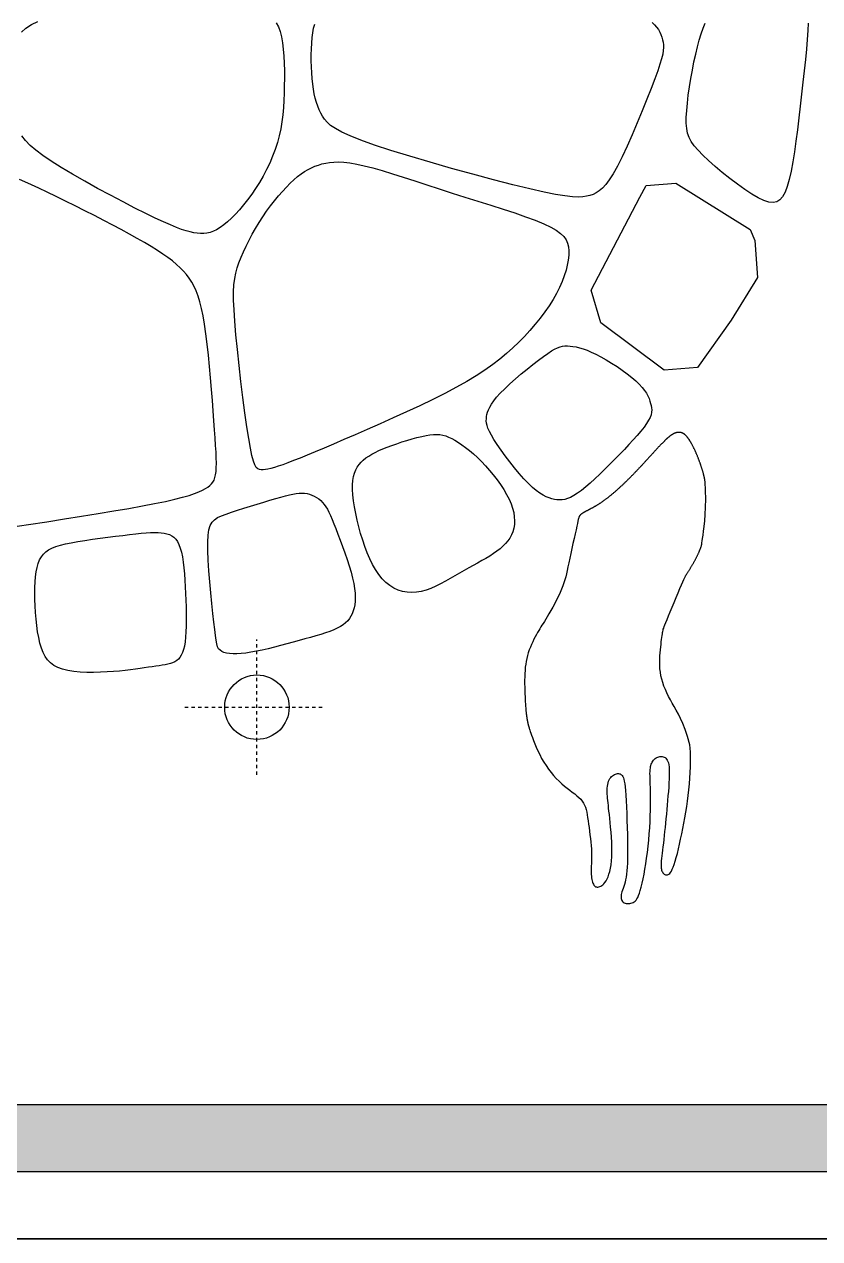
# Model space of a CAD drawing. Header units: millimetres. Extents: x 0 to 420, y 0 to 297.
# Drawn here: x 201.35 to 225.08, y 156.42 to 192.66 of the extents above; entities that cross this region are included whole.
import ezdxf

# ---------------------------------------------------------------- set-up
doc = ezdxf.new("R2010")
doc.units = ezdxf.units.MM
doc.linetypes.add('CENTER', pattern=[50.8, 31.75, -6.35, 6.35, -6.35])
for name, color, linetype in [('GREEN', 96, 'Continuous'), ('L18', 4, 'Continuous'), ('L25', 1, 'Continuous'), ('L35', 3, 'Continuous')]:
    doc.layers.add(name, color=color, linetype=linetype)

msp = doc.modelspace()

# ---------------------------------------------------------------- hatches: boundary and pattern name
at = {"layer": 'GREEN'}
h = msp.add_hatch(color=256, dxfattribs=at)
edge = h.paths.add_edge_path(flags=16)
edge.add_line((152.293402, 166.420303), (152.293402, 266.420303))
edge.add_arc((158.293402, 266.420303), 6, 90, 180, ccw=False)
edge.add_line((158.293402, 272.420303), (258.293402, 272.420303))
edge.add_arc((258.293402, 266.420303), 6, 0, 90, ccw=False)
edge.add_line((264.293402, 266.420303), (264.293402, 166.420303))
edge.add_arc((258.293402, 166.420303), 6, -90, 0, ccw=False)
edge.add_line((258.293402, 160.420303), (158.293402, 160.420303))
edge.add_arc((158.293402, 166.420303), 6, 180, 270, ccw=False)
edge = h.paths.add_edge_path()
edge.add_line((150.293402, 166.420303), (150.293402, 266.420303))
edge.add_arc((158.293402, 266.420303), 8, 90, 180, ccw=False)
edge.add_line((158.293402, 274.420303), (258.293402, 274.420303))
edge.add_arc((258.293402, 266.420303), 8, 0, 90, ccw=False)
edge.add_line((266.293402, 266.420303), (266.293402, 166.420303))
edge.add_arc((258.293402, 166.420303), 8, -90, 0, ccw=False)
edge.add_line((258.293402, 158.420303), (158.293402, 158.420303))
edge.add_arc((158.293402, 166.420303), 8, 180, 270, ccw=False)

# ---------------------------------------------------------------- linework, layer by layer
for points in [[(150.293402, 166.420303), (150.293402, 266.420303, -0.414213562), (158.293402, 274.420303), (258.293402, 274.420303, -0.414213562), (266.293402, 266.420303), (266.293402, 166.420303, -0.414213562), (258.293402, 158.420303), (158.293402, 158.420303, -0.414213562)], [(152.293402, 166.420303), (152.293402, 266.420303, -0.414213562), (158.293402, 272.420303), (258.293402, 272.420303, -0.414213562), (264.293402, 266.420303), (264.293402, 166.420303, -0.414213562), (258.293402, 160.420303), (158.293402, 160.420303, -0.414213562)]]:
    msp.add_lwpolyline(points, format="xyb", close=True, dxfattribs=at)
at = {"layer": 'GREEN', "linetype": 'Continuous'}
for points in [[(201.269957, 192.425174), (201.402237, 192.548041), (201.565533, 192.654003), (201.761531, 192.742289)], [(208.866292, 192.704823), (208.932605, 192.586769), (208.984655, 192.448325), (209.025769, 192.288987), (209.057464, 192.11115), (209.080799, 191.917929), (209.096837, 191.712441), (209.106639, 191.497802), (209.111266, 191.277129), (209.11178, 191.053538), (209.109242, 190.830145), (209.104324, 190.609496), (209.096139, 190.391846), (209.083409, 190.176882), (209.064857, 189.964287), (209.039207, 189.753747), (209.00518, 189.544946), (208.961501, 189.33757), (208.906891, 189.131303), (208.840492, 188.926043), (208.763113, 188.722539), (208.675982, 188.521752), (208.580325, 188.324644), (208.47737, 188.132177), (208.368345, 187.945312), (208.254477, 187.76501), (208.136992, 187.592234), (208.017084, 187.427942), (207.895798, 187.273081), (207.774147, 187.128597), (207.653143, 186.995435), (207.533797, 186.874539), (207.417122, 186.766855), (207.304127, 186.673328), (207.195827, 186.594902), (207.092825, 186.532166), (206.994102, 186.484282), (206.898231, 186.450058), (206.803787, 186.4283), (206.709342, 186.417813), (206.61347, 186.417404), (206.514746, 186.42588), (206.411742, 186.442047), (206.30248, 186.465318), (206.182768, 186.49754), (206.047864, 186.541164), (205.893023, 186.598644), (205.713502, 186.672432), (205.504557, 186.764982), (205.261445, 186.878744), (204.979422, 187.016174), (204.656487, 187.17838), (204.301607, 187.361103), (203.926492, 187.558744), (203.542852, 187.765699), (203.162397, 187.976367), (202.796835, 188.185147), (202.457877, 188.386438), (202.157233, 188.574639), (201.903773, 188.745806), (201.695012, 188.902641), (201.525626, 189.049501), (201.390291, 189.190746), (201.283683, 189.330734)], [(220.087851, 192.711264), (220.157214, 192.645614), (220.217091, 192.576415), (220.268077, 192.504363), (220.310771, 192.430156), (220.345769, 192.35449), (220.373668, 192.27806), (220.395065, 192.201563), (220.410558, 192.125695), (220.420291, 192.049998), (220.422593, 191.969394), (220.415341, 191.877649), (220.396414, 191.768531), (220.363688, 191.635807), (220.31504, 191.473244), (220.248348, 191.274609), (220.161488, 191.03367), (220.053436, 190.747311), (219.927554, 190.424898), (219.788305, 190.078911), (219.64015, 189.721834), (219.487549, 189.366149), (219.334965, 189.024338), (219.186858, 188.708884), (219.04769, 188.432269), (218.92082, 188.203928), (218.805193, 188.021107), (218.698655, 187.878003), (218.599049, 187.768816), (218.504219, 187.687741), (218.412009, 187.628979), (218.320262, 187.586727), (218.226824, 187.555183), (218.128123, 187.530026), (218.014925, 187.512857), (217.876583, 187.506757), (217.702449, 187.51481), (217.481873, 187.540097), (217.204209, 187.5857), (216.858808, 187.654701), (216.435022, 187.750182), (215.927778, 187.873703), (215.354307, 188.020739), (214.737413, 188.185241), (214.099903, 188.361161), (213.464582, 188.542453), (212.854256, 188.723068), (212.291731, 188.896958), (211.799811, 189.058076), (211.395659, 189.201853), (211.073855, 189.329645), (210.823338, 189.444282), (210.633044, 189.5486), (210.49191, 189.645431), (210.388875, 189.737608), (210.312874, 189.827964), (210.252845, 189.919334), (210.199555, 190.014257), (210.151092, 190.114104), (210.107372, 190.219952), (210.068313, 190.332879), (210.033831, 190.453962), (210.003843, 190.584278), (209.978267, 190.724905), (209.95702, 190.87692), (209.940038, 191.04068), (209.927334, 191.213657), (209.918943, 191.392602), (209.914897, 191.574266), (209.91523, 191.7554), (209.919975, 191.932756), (209.929165, 192.103083), (209.942833, 192.263133), (209.961223, 192.410216), (209.985419, 192.543873), (210.016713, 192.664203)], [(224.734354, 192.699059), (224.725193, 192.472014), (224.708005, 192.211185), (224.683919, 191.921645), (224.65406, 191.608467), (224.619559, 191.276723), (224.581541, 190.931485), (224.541135, 190.577827), (224.499469, 190.22082), (224.457386, 189.865479), (224.414589, 189.516586), (224.370498, 189.178865), (224.324533, 188.857041), (224.276112, 188.555837), (224.224656, 188.279978), (224.169583, 188.034187), (224.110313, 187.82319), (224.045939, 187.650782), (223.97425, 187.517045), (223.892708, 187.421134), (223.798775, 187.362203), (223.689915, 187.339407), (223.563589, 187.3519), (223.417259, 187.398835), (223.248389, 187.479368), (223.05603, 187.591728), (222.845591, 187.730442), (222.624073, 187.889112), (222.398475, 188.061341), (222.175795, 188.240731), (221.963034, 188.420885), (221.76719, 188.595405), (221.595263, 188.757894), (221.452652, 188.903961), (221.338354, 189.037251), (221.249763, 189.163417), (221.184277, 189.28811), (221.13929, 189.416982), (221.1122, 189.555686), (221.100401, 189.709874), (221.101289, 189.885198), (221.112513, 190.085452), (221.132726, 190.30699), (221.160833, 190.544309), (221.19574, 190.791907), (221.236353, 191.044279), (221.281576, 191.295922), (221.330316, 191.541333), (221.381478, 191.775008), (221.434215, 191.992439), (221.488678, 192.193095), (221.545265, 192.37744), (221.604373, 192.545938), (221.6664, 192.699054)], [(200.944915, 177.652226), (201.484439, 177.734373), (202.023033, 177.817315), (202.552057, 177.899664), (203.065989, 177.980852), (203.560083, 178.060513), (204.029598, 178.138281), (204.469789, 178.213791), (204.875913, 178.286678), (205.243226, 178.356578), (205.566984, 178.423124), (205.844027, 178.486073), (206.077514, 178.545669), (206.272192, 178.602276), (206.432802, 178.656261), (206.564088, 178.707988), (206.670795, 178.757823), (206.757664, 178.80613), (206.829441, 178.853275), (206.890188, 178.900005), (206.941249, 178.94859), (206.983287, 179.001683), (207.016966, 179.061936), (207.042949, 179.132001), (207.061899, 179.214531), (207.07448, 179.312177), (207.081355, 179.427593), (207.083143, 179.563065), (207.080286, 179.719423), (207.073183, 179.89713), (207.062232, 180.096652), (207.04783, 180.318451), (207.030376, 180.562993), (207.010268, 180.830741), (206.987903, 181.122159), (206.963598, 181.436442), (206.937334, 181.767698), (206.909014, 182.108768), (206.878538, 182.452489), (206.845806, 182.791701), (206.81072, 183.119243), (206.773179, 183.427955), (206.733084, 183.710674), (206.690273, 183.962006), (206.644328, 184.183617), (206.594768, 184.378937), (206.541112, 184.551399), (206.482878, 184.704432), (206.419586, 184.841469), (206.350755, 184.96594), (206.275903, 185.081277), (206.194395, 185.190575), (206.104976, 185.295578), (206.006235, 185.397695), (205.896764, 185.498337), (205.775152, 185.59891), (205.639989, 185.700825), (205.489865, 185.80549), (205.323372, 185.914313), (205.139518, 186.028412), (204.938996, 186.147729), (204.722916, 186.271919), (204.49239, 186.400632), (204.248528, 186.533521), (203.992443, 186.670238), (203.725245, 186.810434), (203.448046, 186.953762), (203.162675, 187.09946), (202.873838, 187.245108), (202.586959, 187.387871), (202.30746, 187.524917), (202.040765, 187.65341), (201.792298, 187.770518), (201.567484, 187.873406), (201.371744, 187.95924), (201.208552, 188.025651)], [(221.660651, 179.008408), (221.659137, 179.020612), (221.657245, 179.034854), (221.655296, 179.04859), (221.653283, 179.061912), (221.651197, 179.074907), (221.649029, 179.087664), (221.646771, 179.100273), (221.644414, 179.112822), (221.641951, 179.125401), (221.639373, 179.138084), (221.63668, 179.150885), (221.633873, 179.163808), (221.63095, 179.176851), (221.627913, 179.190017), (221.624761, 179.203306), (221.621496, 179.21672), (221.618116, 179.230258), (221.614623, 179.243923), (221.611018, 179.257713), (221.607299, 179.271629), (221.60347, 179.28567), (221.599528, 179.299837), (221.595477, 179.314128), (221.591315, 179.328544), (221.587044, 179.343084), (221.582665, 179.357747), (221.578179, 179.372529), (221.573588, 179.387425), (221.568895, 179.402428), (221.564101, 179.417535), (221.559208, 179.432739), (221.554219, 179.448036), (221.549135, 179.463421), (221.543959, 179.478887), (221.538693, 179.494428), (221.533339, 179.510039), (221.527899, 179.525712), (221.522377, 179.541441), (221.516774, 179.55722), (221.511093, 179.573042), (221.505336, 179.588901), (221.499506, 179.604789), (221.493605, 179.620701), (221.487635, 179.636631), (221.4816, 179.652571), (221.4755, 179.668515), (221.469338, 179.684457), (221.463118, 179.70039), (221.456841, 179.716307), (221.45051, 179.732203), (221.444127, 179.748071), (221.437694, 179.763903), (221.431214, 179.779695), (221.42469, 179.795439), (221.418123, 179.811128), (221.411516, 179.826757), (221.404871, 179.842318), (221.398192, 179.857806), (221.391479, 179.873213), (221.384737, 179.888534), (221.377966, 179.903762), (221.371169, 179.91889), (221.36435, 179.933912), (221.357509, 179.948821), (221.35065, 179.963611), (221.343775, 179.978275), (221.336886, 179.992807), (221.329986, 180.007201), (221.323077, 180.021449), (221.316161, 180.035546), (221.309242, 180.049485), (221.30232, 180.063259), (221.295399, 180.076862), (221.288482, 180.090288), (221.281569, 180.103529), (221.274665, 180.11658), (221.26777, 180.129434), (221.260888, 180.142085), (221.254021, 180.154525), (221.247172, 180.166749), (221.240342, 180.17875), (221.233534, 180.190522), (221.226751, 180.202059), (221.219993, 180.213358), (221.213263, 180.224412), (221.206563, 180.235218), (221.199894, 180.24577), (221.193259, 180.256063), (221.186659, 180.266093), (221.180096, 180.275857), (221.17357, 180.285353), (221.167082, 180.294586), (221.16063, 180.303555), (221.154216, 180.312264), (221.147838, 180.320713), (221.141497, 180.328905), (221.135193, 180.336841), (221.128925, 180.344524), (221.122694, 180.351957), (221.116498, 180.359143), (221.110337, 180.366085), (221.10421, 180.372787), (221.098117, 180.379253), (221.092057, 180.385485), (221.08603, 180.391488), (221.080035, 180.397265), (221.074071, 180.402819), (221.068138, 180.408154), (221.062236, 180.413273), (221.056363, 180.418179), (221.050519, 180.422877), (221.044704, 180.427369), (221.038918, 180.431659), (221.033158, 180.43575), (221.027425, 180.439647), (221.021719, 180.443351), (221.016039, 180.446867), (221.010383, 180.450199), (221.004753, 180.453349), (220.999146, 180.456321), (220.993562, 180.459119), (220.988002, 180.461746), (220.982464, 180.464205), (220.976947, 180.4665), (220.971452, 180.468635), (220.965977, 180.470612), (220.960523, 180.472436), (220.955087, 180.474109), (220.949671, 180.475635), (220.944273, 180.477018), (220.938892, 180.478261), (220.933529, 180.479368), (220.928182, 180.480341), (220.922851, 180.481185), (220.917536, 180.481903), (220.912235, 180.482498), (220.906949, 180.482973), (220.901676, 180.483333), (220.896417, 180.483581), (220.89117, 180.483719), (220.885934, 180.483752), (220.880711, 180.483684), (220.875498, 180.483516), (220.870295, 180.483254), (220.865102, 180.482899), (220.859918, 180.482457), (220.854743, 180.481928), (220.849574, 180.481317), (220.844412, 180.480624), (220.839255, 180.479853), (220.834103, 180.479005), (220.828954, 180.478084), (220.823808, 180.477092), (220.818664, 180.47603), (220.813519, 180.474898), (220.808371, 180.473693), (220.803218, 180.472414), (220.798057, 180.47106), (220.792886, 180.469628), (220.787704, 180.468117), (220.782507, 180.466525), (220.777293, 180.46485), (220.772059, 180.463091), (220.766804, 180.461243), (220.761524, 180.459305), (220.756216, 180.457273), (220.750879, 180.455145), (220.745509, 180.452918), (220.740103, 180.450589), (220.73466, 180.448156), (220.729176, 180.445616), (220.723649, 180.442966), (220.718075, 180.440203), (220.712453, 180.437325), (220.70678, 180.434329), (220.701053, 180.431212), (220.695269, 180.427971), (220.689426, 180.424604), (220.683522, 180.421108), (220.677552, 180.41748), (220.671516, 180.413718), (220.665409, 180.409819), (220.65923, 180.405779), (220.652976, 180.401597), (220.646644, 180.397269), (220.640232, 180.392793), (220.633736, 180.388167), (220.627155, 180.383386), (220.620485, 180.378449), (220.613724, 180.373353), (220.60687, 180.368095), (220.599919, 180.362673), (220.592869, 180.357083), (220.585717, 180.351323), (220.578461, 180.34539), (220.571098, 180.339281), (220.563625, 180.332995), (220.556039, 180.326527), (220.548339, 180.319875), (220.540521, 180.313037), (220.532583, 180.30601), (220.524522, 180.298791), (220.516335, 180.291377), (220.50802, 180.283765), (220.499574, 180.275953), (220.490994, 180.267939), (220.482279, 180.259718), (220.473424, 180.25129), (220.464428, 180.24265), (220.455287, 180.233796), (220.446001, 180.224727), (220.436567, 180.215441), (220.426983, 180.205937), (220.417248, 180.196213), (220.40736, 180.186267), (220.397316, 180.176099), (220.387116, 180.165706), (220.376758, 180.155087), (220.366243, 180.144247), (220.355573, 180.133187), (220.344749, 180.121911), (220.333774, 180.110423), (220.322648, 180.098726), (220.311373, 180.086824), (220.299951, 180.074719), (220.288384, 180.062416), (220.276675, 180.049919), (220.264825, 180.037232), (220.252837, 180.024361), (220.240714, 180.011309), (220.228458, 179.998082), (220.216072, 179.984683), (220.203558, 179.971119), (220.190919, 179.957392), (220.178157, 179.943509), (220.165276, 179.929473), (220.152276, 179.91529), (220.139161, 179.900963), (220.125934, 179.886498), (220.112596, 179.871899), (220.099151, 179.857171), (220.085601, 179.842318), (220.071948, 179.827345), (220.058195, 179.812256), (220.044345, 179.797057), (220.0304, 179.781752), (220.016362, 179.766345), (220.002234, 179.750842), (219.988018, 179.735246), (219.973718, 179.719563), (219.959335, 179.703796), (219.944872, 179.687952), (219.930332, 179.672034), (219.915717, 179.656046), (219.901029, 179.639994), (219.886271, 179.623883), (219.871447, 179.607716), (219.856557, 179.591499), (219.841605, 179.575236), (219.826593, 179.558931), (219.811524, 179.54259), (219.7964, 179.526217), (219.781223, 179.509817), (219.765997, 179.493394), (219.750724, 179.476952), (219.735406, 179.460497), (219.720045, 179.444034), (219.704645, 179.427566), (219.689208, 179.411098), (219.673736, 179.394636), (219.658232, 179.378183), (219.642699, 179.361745), (219.627138, 179.345325), (219.611552, 179.328929), (219.595945, 179.312561), (219.580317, 179.296225), (219.564671, 179.279924), (219.549011, 179.263664), (219.533337, 179.247448), (219.517653, 179.23128), (219.501961, 179.215165), (219.486263, 179.199107), (219.47056, 179.183107), (219.454855, 179.167168), (219.439149, 179.151293), (219.423443, 179.135483), (219.40774, 179.119741), (219.39204, 179.104068), (219.376346, 179.088467), (219.36066, 179.072941), (219.344982, 179.05749), (219.329314, 179.042117), (219.313658, 179.026824), (219.298014, 179.011611), (219.282386, 178.996481), (219.266773, 178.981435), (219.251177, 178.966476), (219.235601, 178.951604), (219.220045, 178.936821), (219.204511, 178.92213), (219.189, 178.907532), (219.173513, 178.893028), (219.158053, 178.87862), (219.142621, 178.86431), (219.127218, 178.8501), (219.111845, 178.835991), (219.096504, 178.821985), (219.081197, 178.808084), (219.065925, 178.79429), (219.05069, 178.780603), (219.035492, 178.767026), (219.020334, 178.753561), (219.005216, 178.740209), (218.990141, 178.726972), (218.975109, 178.713851), (218.960123, 178.700849), (218.945183, 178.687967), (218.930292, 178.675206), (218.91545, 178.662569), (218.900659, 178.650056), (218.885921, 178.637671), (218.871237, 178.625414), (218.856608, 178.613287), (218.842036, 178.601292), (218.827522, 178.58943), (218.813068, 178.577704), (218.798676, 178.566115), (218.784346, 178.554664), (218.770081, 178.543354), (218.755881, 178.532186), (218.741749, 178.521161), (218.727685, 178.510282), (218.713691, 178.49955), (218.699768, 178.488966), (218.685919, 178.478534), (218.672144, 178.468253), (218.658445, 178.458126), (218.644824, 178.448155), (218.631281, 178.43834), (218.617818, 178.428683), (218.604437, 178.419184), (218.591139, 178.409844), (218.577926, 178.400664), (218.564798, 178.391645), (218.551758, 178.382788), (218.538806, 178.374094), (218.525945, 178.36556), (218.513174, 178.357184), (218.500496, 178.348964), (218.487912, 178.340897), (218.475422, 178.332982), (218.463029, 178.325216), (218.450732, 178.317597), (218.438535, 178.310122), (218.426437, 178.302788), (218.41444, 178.295593), (218.402545, 178.288532), (218.390753, 178.281604), (218.379066, 178.274805), (218.367484, 178.268132), (218.356009, 178.261582), (218.344643, 178.255152), (218.333385, 178.248838), (218.322238, 178.242638), (218.311202, 178.236548), (218.300279, 178.230566), (218.28947, 178.224688), (218.278776, 178.218912), (218.268198, 178.213233), (218.257738, 178.20765), (218.247397, 178.202158), (218.237175, 178.196756), (218.227074, 178.191439), (218.217096, 178.186205), (218.20724, 178.181051), (218.19751, 178.175973), (218.187905, 178.170969), (218.178427, 178.166035), (218.169077, 178.161168), (218.159856, 178.156366), (218.150766, 178.151624), (218.141808, 178.146941), (218.132982, 178.142313), (218.12429, 178.137736), (218.115734, 178.133209), (218.107314, 178.128727), (218.099031, 178.124287), (218.090887, 178.119887), (218.082883, 178.115524), (218.07502, 178.111194), (218.0673, 178.106894), (218.059723, 178.102621), (218.05229, 178.098372), (218.045004, 178.094145), (218.037864, 178.089935), (218.030873, 178.08574), (218.024031, 178.081557), (218.017339, 178.077382), (218.0108, 178.073213), (218.004413, 178.069046), (217.99818, 178.064879), (217.992103, 178.060708), (217.986182, 178.056532), (217.98042, 178.052347), (217.974817, 178.048152), (217.969375, 178.043944), (217.964096, 178.039721), (217.95898, 178.035482), (217.95403, 178.031223), (217.949247, 178.026943), (217.944633, 178.022643), (217.940191, 178.018324), (217.935923, 178.013987), (217.931831, 178.009634), (217.927918, 178.005265), (217.924187, 178.000883), (217.92064, 177.996488), (217.917279, 177.992081), (217.914108, 177.987664), (217.911128, 177.983241), (217.908342, 177.978812), (217.905754, 177.97438), (217.903366, 177.969947), (217.90118, 177.965515), (217.899199, 177.961086), (217.897317, 177.956189), (217.894985, 177.948452), (217.891549, 177.935033), (217.88635, 177.913088), (217.878733, 177.879772), (217.868039, 177.832241), (217.853614, 177.767652), (217.8348, 177.683161), (217.811231, 177.577178), (217.783707, 177.453129), (217.753317, 177.315693), (217.721153, 177.169551), (217.688303, 177.019383), (217.655859, 176.869868), (217.62491, 176.725688), (217.596546, 176.591521), (217.571447, 176.470807), (217.548641, 176.362023), (217.526747, 176.262403), (217.504383, 176.169185), (217.480167, 176.079602), (217.452717, 175.990892), (217.420651, 175.900289), (217.382587, 175.80503), (217.337646, 175.703208), (217.286962, 175.596354), (217.232173, 175.486856), (217.174914, 175.377104), (217.116823, 175.269487), (217.059538, 175.166392), (217.004695, 175.07021), (216.953931, 174.983329), (216.908445, 174.907367), (216.867684, 174.840857), (216.830656, 174.781562), (216.79637, 174.727244), (216.763834, 174.675667), (216.732057, 174.624593), (216.700048, 174.571783), (216.666815, 174.515002), (216.631661, 174.452511), (216.595067, 174.384579), (216.55781, 174.311973), (216.520666, 174.235462), (216.48441, 174.155812), (216.449819, 174.073793), (216.417669, 173.990172), (216.388735, 173.905718), (216.363626, 173.820994), (216.342278, 173.735747), (216.324462, 173.649522), (216.309946, 173.561862), (216.2985, 173.472311), (216.289893, 173.380412), (216.283895, 173.285709), (216.280273, 173.187746), (216.27878, 173.08648), (216.279088, 172.983521), (216.280853, 172.880892), (216.283729, 172.780618), (216.287371, 172.684722), (216.291433, 172.595228), (216.295571, 172.51416), (216.29944, 172.443541), (216.302765, 172.384799), (216.305558, 172.336976), (216.307904, 172.29852), (216.309884, 172.267876), (216.311584, 172.243491), (216.313086, 172.223811), (216.314474, 172.207282), (216.315831, 172.192352), (216.317226, 172.177726), (216.318673, 172.163149), (216.320172, 172.148623), (216.321722, 172.134153), (216.323322, 172.119743), (216.324971, 172.105396), (216.32667, 172.091116), (216.328416, 172.076907), (216.330211, 172.062773), (216.332053, 172.048717), (216.333942, 172.034744), (216.335876, 172.020856), (216.337856, 172.007058), (216.339881, 171.993354), (216.34195, 171.979747), (216.344063, 171.966241), (216.346219, 171.952839), (216.348417, 171.939547), (216.350657, 171.926366), (216.352938, 171.913302), (216.35526, 171.900357), (216.357622, 171.887536), (216.360024, 171.874843), (216.362464, 171.86228), (216.364942, 171.849853), (216.367459, 171.837564), (216.370012, 171.825418), (216.372602, 171.813418), (216.375227, 171.801567), (216.377888, 171.789871), (216.380584, 171.778332), (216.383314, 171.766954), (216.386077, 171.755742), (216.388873, 171.744698), (216.391701, 171.733826), (216.394561, 171.723131), (216.397453, 171.712616), (216.400374, 171.702285), (216.403326, 171.692142), (216.406307, 171.68219), (216.409426, 171.672123), (216.413236, 171.6604), (216.418397, 171.645166), (216.425571, 171.624571), (216.435418, 171.59676), (216.448599, 171.559882), (216.465777, 171.512084), (216.487613, 171.451514), (216.51465, 171.377021), (216.546966, 171.290265), (216.584522, 171.193606), (216.627279, 171.089408), (216.675196, 170.98003), (216.728236, 170.867834), (216.786358, 170.755182), (216.849523, 170.644435), (216.917569, 170.537597), (216.989837, 170.435248), (217.065547, 170.337607), (217.143919, 170.244897), (217.224171, 170.157339), (217.305523, 170.075153), (217.387193, 169.998562), (217.468401, 169.927786), (217.548349, 169.862818), (217.626166, 169.802743), (217.700967, 169.746413), (217.771865, 169.692683), (217.837973, 169.640409), (217.898404, 169.588444), (217.952271, 169.535643), (217.998688, 169.480861), (218.037112, 169.42307), (218.068378, 169.361711), (218.093665, 169.296345), (218.114152, 169.22653), (218.131019, 169.151827), (218.145443, 169.071794), (218.158606, 168.985991), (218.171685, 168.893977), (218.185576, 168.79564), (218.200038, 168.692176), (218.214549, 168.585108), (218.228584, 168.475962), (218.241619, 168.36626), (218.25313, 168.257527), (218.262593, 168.151287), (218.269485, 168.049064), (218.273468, 167.952087), (218.274953, 167.860407), (218.274538, 167.773782), (218.272819, 167.691968), (218.270395, 167.614721), (218.267863, 167.541798), (218.26582, 167.472956), (218.264864, 167.407952), (218.265488, 167.346601), (218.267772, 167.288953), (218.271689, 167.235114), (218.277214, 167.185194), (218.284322, 167.139299), (218.292988, 167.097539), (218.303185, 167.06002), (218.31489, 167.026851), (218.328089, 166.998107), (218.342822, 166.973735), (218.359139, 166.953646), (218.377093, 166.937755), (218.396736, 166.925975), (218.418119, 166.918218), (218.441294, 166.914399), (218.466312, 166.914431), (218.493164, 166.918342), (218.521584, 166.926627), (218.551247, 166.939895), (218.581826, 166.958755), (218.612994, 166.983817), (218.644425, 167.015691), (218.675793, 167.054986), (218.706771, 167.102312), (218.736987, 167.158232), (218.765894, 167.223132), (218.792898, 167.297349), (218.817405, 167.381223), (218.838821, 167.475092), (218.856555, 167.579294), (218.870012, 167.694169), (218.878598, 167.820055), (218.881951, 167.956706), (218.880628, 168.101532), (218.875416, 168.25136), (218.867102, 168.403017), (218.856472, 168.553329), (218.844315, 168.69912), (218.831418, 168.837219), (218.818567, 168.964451), (218.806426, 169.078454), (218.795164, 169.180116), (218.784827, 169.271136), (218.775461, 169.353214), (218.767112, 169.428051), (218.759824, 169.497344), (218.753645, 169.562796), (218.748618, 169.626104), (218.744843, 169.688602), (218.742626, 169.750159), (218.742324, 169.810278), (218.744297, 169.86846), (218.748903, 169.924208), (218.756501, 169.977024), (218.767449, 170.026411), (218.782105, 170.07187), (218.800667, 170.113003), (218.822685, 170.149804), (218.847551, 170.182366), (218.874653, 170.21078), (218.903381, 170.235141), (218.933126, 170.25554), (218.963277, 170.27207), (218.993224, 170.284824), (219.022435, 170.293849), (219.050688, 170.299014), (219.077837, 170.300142), (219.103738, 170.297054), (219.128246, 170.289575), (219.151217, 170.277527), (219.172506, 170.260733), (219.191968, 170.239017), (219.209521, 170.211785), (219.225328, 170.176791), (219.239613, 170.131369), (219.252602, 170.072858), (219.26452, 169.998593), (219.275592, 169.905911), (219.286042, 169.79215), (219.296097, 169.654644), (219.305903, 169.492121), (219.315303, 169.30886), (219.324061, 169.110532), (219.331941, 168.902804), (219.338708, 168.691347), (219.344126, 168.481829), (219.34796, 168.279921), (219.349974, 168.091291), (219.349967, 167.920416), (219.347877, 167.766995), (219.343676, 167.629537), (219.337336, 167.506548), (219.32883, 167.396536), (219.31813, 167.298009), (219.305208, 167.209472), (219.290035, 167.129434), (219.272733, 167.056542), (219.25401, 166.990004), (219.234724, 166.929168), (219.215732, 166.873382), (219.197891, 166.821993), (219.182059, 166.774349), (219.169092, 166.729799), (219.159847, 166.687691), (219.155027, 166.64754), (219.154716, 166.609535), (219.15884, 166.574034), (219.167329, 166.541393), (219.18011, 166.511969), (219.197112, 166.48612), (219.218263, 166.464201), (219.243491, 166.446571), (219.272595, 166.433493), (219.304858, 166.424861), (219.339434, 166.420478), (219.375476, 166.420143), (219.412139, 166.423658), (219.448575, 166.430825), (219.48394, 166.441445), (219.517386, 166.455319), (219.548293, 166.472552), (219.57694, 166.494459), (219.603832, 166.52266), (219.629473, 166.558775), (219.654368, 166.604423), (219.679021, 166.661223), (219.703938, 166.730795), (219.729623, 166.814758), (219.756419, 166.914246), (219.784029, 167.028451), (219.811992, 167.15608), (219.839851, 167.29584), (219.867146, 167.446436), (219.893418, 167.606577), (219.918208, 167.774967), (219.941056, 167.950315), (219.961579, 168.131169), (219.979687, 168.31545), (219.995369, 168.50092), (220.008609, 168.685343), (220.019396, 168.86648), (220.027716, 169.042096), (220.033554, 169.209953), (220.036898, 169.367813), (220.037825, 169.5139), (220.036772, 169.648276), (220.034265, 169.771462), (220.030833, 169.88398), (220.027003, 169.986353), (220.023303, 170.079103), (220.020259, 170.162751), (220.018398, 170.23782), (220.018174, 170.304876), (220.019737, 170.364667), (220.023161, 170.417985), (220.028521, 170.465624), (220.035892, 170.508376), (220.045351, 170.547033), (220.05697, 170.582388), (220.070826, 170.615234), (220.086961, 170.646193), (220.105287, 170.67521), (220.125684, 170.702058), (220.148032, 170.726513), (220.17221, 170.748347), (220.198098, 170.767336), (220.225576, 170.783254), (220.254524, 170.795874), (220.284755, 170.804983), (220.315828, 170.810407), (220.347234, 170.811987), (220.378465, 170.80956), (220.409012, 170.802966), (220.438367, 170.792043), (220.466023, 170.776631), (220.491471, 170.756567), (220.514279, 170.731564), (220.534318, 170.700815), (220.551536, 170.663389), (220.56588, 170.618354), (220.577298, 170.564776), (220.585737, 170.501722), (220.591144, 170.428261), (220.593467, 170.343459), (220.592724, 170.246808), (220.589221, 170.13949), (220.583333, 170.023114), (220.575438, 169.899286), (220.56591, 169.769614), (220.555126, 169.635705), (220.543463, 169.499165), (220.531296, 169.361603), (220.518941, 169.224461), (220.506462, 169.088523), (220.493864, 168.954409), (220.481152, 168.822738), (220.468329, 168.694131), (220.4554, 168.569208), (220.442368, 168.448588), (220.429239, 168.332891), (220.416073, 168.22268), (220.40316, 168.118296), (220.390847, 168.02002), (220.379481, 167.928137), (220.36941, 167.842928), (220.360981, 167.764678), (220.35454, 167.69367), (220.350434, 167.630186), (220.348925, 167.574347), (220.349923, 167.525623), (220.353253, 167.483323), (220.358741, 167.446753), (220.366211, 167.415221), (220.375488, 167.388035), (220.386397, 167.364503), (220.398762, 167.343933), (220.412428, 167.325783), (220.427314, 167.310125), (220.443357, 167.297179), (220.460497, 167.287168), (220.478671, 167.280313), (220.497818, 167.276836), (220.517876, 167.27696), (220.538782, 167.280905), (220.560497, 167.289115), (220.583066, 167.302913), (220.606556, 167.323845), (220.631032, 167.353454), (220.656561, 167.393286), (220.68321, 167.444886), (220.711046, 167.509798), (220.740134, 167.589567), (220.770486, 167.685175), (220.801885, 167.795352), (220.83406, 167.918268), (220.866739, 168.052091), (220.899651, 168.194988), (220.932523, 168.345128), (220.965083, 168.50068), (220.997061, 168.659812), (221.028174, 168.820983), (221.058099, 168.983823), (221.086504, 169.148251), (221.113056, 169.314186), (221.137424, 169.48155), (221.159273, 169.650262), (221.178272, 169.820242), (221.194088, 169.99141), (221.206475, 170.163234), (221.215533, 170.333368), (221.221446, 170.499014), (221.224401, 170.657376), (221.224583, 170.805655), (221.222179, 170.941053), (221.217375, 171.060774), (221.210355, 171.162019), (221.137772, 171.406185), (221.066905, 171.6144), (220.997839, 171.791878), (220.930662, 171.943836), (220.865462, 172.075488), (220.802325, 172.192049), (220.741339, 172.298735), (220.68259, 172.400761), (220.626248, 172.502457), (220.572803, 172.604612), (220.522827, 172.70713), (220.476894, 172.809916), (220.435575, 172.912874), (220.399442, 173.015907), (220.369069, 173.11892), (220.345026, 173.221817), (220.327655, 173.324436), (220.316366, 173.42635), (220.310337, 173.527066), (220.308748, 173.626092), (220.310777, 173.722934), (220.315601, 173.817099), (220.322401, 173.908095), (220.330354, 173.995428), (220.338752, 174.078617), (220.347337, 174.157227), (220.355967, 174.230836), (220.364497, 174.299018), (220.372783, 174.361351), (220.380682, 174.417411), (220.388049, 174.466776), (220.39474, 174.509021), (220.400846, 174.544419), (220.407397, 174.576031), (220.415656, 174.607612), (220.426888, 174.642919), (220.442355, 174.685707), (220.463323, 174.739733), (220.491055, 174.808753), (220.526815, 174.896523), (220.571288, 175.005251), (220.622835, 175.130948), (220.679242, 175.268077), (220.738291, 175.411101), (220.797766, 175.554484), (220.85545, 175.692689), (220.909127, 175.820178), (220.956581, 175.931414), (220.996139, 176.02224), (221.028311, 176.094015), (221.054149, 176.149477), (221.074706, 176.191364), (221.091037, 176.222414), (221.104194, 176.245365), (221.115231, 176.262956), (221.125201, 176.277924), (221.134981, 176.292551), (221.144743, 176.307286), (221.154484, 176.322123), (221.164199, 176.337053), (221.173885, 176.35207), (221.183538, 176.367167), (221.193154, 176.382336), (221.202729, 176.39757), (221.212259, 176.412861), (221.22174, 176.428203), (221.231168, 176.443587), (221.240539, 176.459008), (221.24985, 176.474457), (221.259097, 176.489927), (221.268275, 176.505412), (221.277381, 176.520903), (221.286411, 176.536393), (221.29536, 176.551875), (221.304226, 176.567343), (221.313003, 176.582788), (221.321689, 176.598203), (221.330279, 176.613582), (221.33877, 176.628916), (221.347157, 176.644198), (221.355436, 176.659422), (221.363604, 176.67458), (221.371657, 176.689664), (221.379591, 176.704668), (221.387402, 176.719584), (221.395085, 176.734405), (221.402638, 176.749124), (221.410056, 176.763733), (221.417335, 176.778225), (221.424473, 176.792594), (221.431466, 176.806835), (221.438311, 176.820941), (221.445006, 176.834907), (221.451546, 176.848728), (221.45793, 176.862397), (221.464154, 176.875908), (221.470216, 176.889258), (221.476116, 176.902444), (221.481854, 176.915467), (221.487431, 176.928328), (221.492848, 176.941026), (221.498104, 176.953563), (221.503201, 176.965937), (221.508139, 176.978149), (221.51292, 176.9902), (221.517543, 177.002092), (221.522011, 177.013825), (221.526325, 177.025401), (221.530487, 177.036823), (221.534498, 177.048091), (221.538359, 177.059208), (221.542072, 177.070176), (221.545706, 177.081506), (221.549596, 177.095756), (221.554145, 177.115994), (221.559756, 177.145286), (221.566833, 177.186701), (221.575777, 177.243307), (221.586993, 177.318171), (221.600882, 177.41436), (221.617463, 177.534372), (221.635215, 177.678413), (221.652234, 177.846121), (221.666614, 178.037133), (221.676451, 178.251084), (221.679838, 178.487611), (221.674871, 178.746352), (221.660651, 179.008408)]]:
    msp.add_lwpolyline(points, dxfattribs=at)
for points in [[(216.848322, 186.709154), (217.056094, 186.611168), (217.222635, 186.516293), (217.352222, 186.422475), (217.449135, 186.327659), (217.517653, 186.22979), (217.562055, 186.126812), (217.586622, 186.016671), (217.59563, 185.897312), (217.592598, 185.7672), (217.577989, 185.626875), (217.551505, 185.477398), (217.512848, 185.319831), (217.461717, 185.155235), (217.397816, 184.984669), (217.320846, 184.809195), (217.230507, 184.629875), (217.12672, 184.447748), (217.010279, 184.26378), (216.882194, 184.078916), (216.743477, 183.8941), (216.595141, 183.710278), (216.438196, 183.528394), (216.273656, 183.349394), (216.10253, 183.174222), (215.925102, 183.003442), (215.738734, 182.836092), (215.540059, 182.67083), (215.325711, 182.506311), (215.092322, 182.341194), (214.836526, 182.174135), (214.554956, 182.00379), (214.244244, 181.828818), (213.902821, 181.648483), (213.536304, 181.464481), (213.152107, 181.279118), (212.757643, 181.094699), (212.360326, 180.913528), (211.96757, 180.737911), (211.586789, 180.570152), (211.225396, 180.412557), (210.889429, 180.266999), (210.579419, 180.133628), (210.294519, 180.012161), (210.033884, 179.902316), (209.796667, 179.803813), (209.582024, 179.716368), (209.389108, 179.639701), (209.217073, 179.573528), (209.064933, 179.517522), (208.931136, 179.471165), (208.813991, 179.433894), (208.711807, 179.405145), (208.622891, 179.384354), (208.545552, 179.370957), (208.478097, 179.364391), (208.418836, 179.364091), (208.366104, 179.371014), (208.318348, 179.392193), (208.274041, 179.436181), (208.231656, 179.511532), (208.18967, 179.626799), (208.146554, 179.790534), (208.100783, 180.011291), (208.050831, 180.297623), (207.995788, 180.653831), (207.937211, 181.067211), (207.877273, 181.520805), (207.818147, 181.997655), (207.762006, 182.480804), (207.711024, 182.953295), (207.667373, 183.398172), (207.633228, 183.798476), (207.610359, 184.141518), (207.598935, 184.431684), (207.598725, 184.677625), (207.609495, 184.887995), (207.631014, 185.071447), (207.663048, 185.236632), (207.705366, 185.392205), (207.757734, 185.546818), (207.819836, 185.707418), (207.89101, 185.874136), (207.97051, 186.045396), (208.05759, 186.219625), (208.151503, 186.395247), (208.251503, 186.570687), (208.356843, 186.744371), (208.466778, 186.914724), (208.580517, 187.080275), (208.697092, 187.239975), (208.815492, 187.392879), (208.934704, 187.538042), (209.053718, 187.67452), (209.171521, 187.801366), (209.287102, 187.917636), (209.399449, 188.022386), (209.507888, 188.114985), (209.613092, 188.196063), (209.716075, 188.266565), (209.817847, 188.327436), (209.91942, 188.379621), (210.021806, 188.424065), (210.126016, 188.461713), (210.233063, 188.493511), (210.344315, 188.519995), (210.462566, 188.540083), (210.590967, 188.552281), (210.732671, 188.555098), (210.890828, 188.547043), (211.068589, 188.526625), (211.269107, 188.492351), (211.495532, 188.442731), (211.750029, 188.376883), (212.030815, 188.296368), (212.33512, 188.203358), (212.660174, 188.100022), (213.003207, 187.988533), (213.361449, 187.871062), (213.732131, 187.74978), (214.112483, 187.626858), (214.499103, 187.504202), (214.886072, 187.382656), (215.266838, 187.2628), (215.63485, 187.145214), (215.983555, 187.030477), (216.306403, 186.919169), (216.596843, 186.811868)], [(222.437496, 183.82844), (221.435481, 182.41948), (220.441926, 182.342984), (218.556684, 183.751617), (218.259444, 184.727592), (219.711499, 187.503015), (219.906805, 187.851005), (220.789964, 187.919001), (223.006392, 186.535866), (223.142269, 186.213375), (223.227215, 185.11007)], [(217.856222, 178.666394), (217.749342, 178.597218), (217.6516, 178.544569), (217.561388, 178.506806), (217.477096, 178.482289), (217.397117, 178.469375), (217.319841, 178.466424), (217.24366, 178.471794), (217.166964, 178.483845), (217.088239, 178.501592), (217.006346, 178.526682), (216.92024, 178.561418), (216.828876, 178.608106), (216.731209, 178.669048), (216.626194, 178.74655), (216.512786, 178.842914), (216.389941, 178.960444), (216.257436, 179.100137), (216.118346, 179.257747), (215.97657, 179.427723), (215.836003, 179.604512), (215.700546, 179.782561), (215.574094, 179.956318), (215.460546, 180.12023), (215.363801, 180.268745), (215.286743, 180.397713), (215.228211, 180.508599), (215.186034, 180.604269), (215.158038, 180.687592), (215.14205, 180.761435), (215.135898, 180.828664), (215.137409, 180.892149), (215.144409, 180.954755), (215.15554, 181.019125), (215.17269, 181.086993), (215.198565, 181.159867), (215.235868, 181.239258), (215.287301, 181.326673), (215.355569, 181.423622), (215.443374, 181.531612), (215.553421, 181.652153), (215.687005, 181.785778), (215.839796, 181.929119), (216.006054, 182.077832), (216.180041, 182.227574), (216.356019, 182.374), (216.528248, 182.512768), (216.69099, 182.639534), (216.838508, 182.749954), (216.96657, 182.84074), (217.076985, 182.912826), (217.173071, 182.968201), (217.258144, 183.008856), (217.335522, 183.036779), (217.408521, 183.05396), (217.480459, 183.062389), (217.554653, 183.064055), (217.633989, 183.060445), (217.719627, 183.051033), (217.812298, 183.034794), (217.912731, 183.010698), (218.021657, 182.977718), (218.139804, 182.934826), (218.267903, 182.880996), (218.406683, 182.815198), (218.556109, 182.736961), (218.713082, 182.648034), (218.873737, 182.550719), (219.03421, 182.447321), (219.190636, 182.340143), (219.33915, 182.231489), (219.475889, 182.123662), (219.596987, 182.018967), (219.699553, 181.919275), (219.784588, 181.824736), (219.854065, 181.73507), (219.909959, 181.649993), (219.954242, 181.569225), (219.988889, 181.492483), (220.015873, 181.419487), (220.037168, 181.349955), (220.054117, 181.28334), (220.065544, 181.218034), (220.069639, 181.152163), (220.064596, 181.083855), (220.048606, 181.011235), (220.019862, 180.932431), (219.976556, 180.84557), (219.91688, 180.748777), (219.83967, 180.640736), (219.746339, 180.522349), (219.638944, 180.395075), (219.51954, 180.260375), (219.390186, 180.119705), (219.252936, 179.974526), (219.109849, 179.826297), (218.962979, 179.676475), (218.814302, 179.526659), (218.665459, 179.378998), (218.518009, 179.235779), (218.373512, 179.099291), (218.233525, 178.97182), (218.099608, 178.855656), (217.973321, 178.753084)], [(213.195634, 175.736427), (213.05274, 175.712455), (212.911222, 175.704414), (212.771925, 175.712584), (212.635697, 175.737248), (212.503383, 175.778687), (212.375829, 175.837184), (212.25388, 175.913021), (212.138382, 176.006478), (212.029989, 176.117535), (211.928578, 176.244953), (211.833834, 176.387191), (211.745441, 176.542708), (211.663086, 176.709961), (211.586453, 176.887409), (211.515227, 177.073511), (211.449092, 177.266724), (211.387894, 177.465303), (211.332119, 177.666684), (211.282415, 177.868099), (211.239428, 178.066779), (211.203806, 178.259958), (211.176194, 178.444865), (211.157241, 178.618734), (211.147592, 178.778795), (211.147733, 178.922992), (211.157493, 179.052105), (211.176542, 179.167627), (211.204547, 179.271049), (211.241177, 179.363864), (211.286101, 179.447562), (211.338985, 179.523636), (211.3995, 179.593578), (211.467431, 179.658744), (211.543041, 179.71995), (211.626713, 179.777874), (211.718826, 179.833196), (211.819763, 179.886597), (211.929906, 179.938755), (212.049635, 179.990351), (212.179332, 180.042065), (212.318822, 180.094279), (212.465711, 180.146196), (212.617044, 180.196721), (212.76987, 180.244759), (212.921236, 180.289217), (213.068191, 180.329), (213.207782, 180.363014), (213.337056, 180.390164), (213.453955, 180.409497), (213.559991, 180.420623), (213.657568, 180.423294), (213.749091, 180.417263), (213.836966, 180.402279), (213.923597, 180.378096), (214.011389, 180.344464), (214.102748, 180.301136), (214.199566, 180.247932), (214.301692, 180.184948), (214.408462, 180.112351), (214.519213, 180.030306), (214.633281, 179.938978), (214.750003, 179.838534), (214.868716, 179.729139), (214.988756, 179.610958), (215.10926, 179.484396), (215.22857, 179.350805), (215.344829, 179.211777), (215.456179, 179.068902), (215.560761, 178.923773), (215.656719, 178.777979), (215.742194, 178.633113), (215.81533, 178.490764), (215.874647, 178.352301), (215.920181, 178.218197), (215.952347, 178.088699), (215.971559, 177.964056), (215.978232, 177.844517), (215.972781, 177.730331), (215.95562, 177.621747), (215.927164, 177.519012), (215.887838, 177.422233), (215.838113, 177.330939), (215.77847, 177.244518), (215.709389, 177.162355), (215.631352, 177.083839), (215.54484, 177.008354), (215.450333, 176.935289), (215.348313, 176.86403), (215.239296, 176.793967), (215.123943, 176.724499), (215.002951, 176.655031), (214.877017, 176.584966), (214.746837, 176.513707), (214.613107, 176.440657), (214.476525, 176.365219), (214.337786, 176.286798), (214.197514, 176.205296), (214.056031, 176.122617), (213.913585, 176.041165), (213.770427, 175.963343), (213.626804, 175.891554), (213.482965, 175.828203), (213.339159, 175.775693)], [(208.116087, 173.921043), (207.964267, 173.898913), (207.824222, 173.884409), (207.696185, 173.877333), (207.580388, 173.877486), (207.477064, 173.884668), (207.386444, 173.898682), (207.308761, 173.919327), (207.244247, 173.946405), (207.192706, 173.980588), (207.152227, 174.026027), (207.120472, 174.087745), (207.095102, 174.170764), (207.073778, 174.280107), (207.054162, 174.420795), (207.033915, 174.597852), (207.010698, 174.816299), (206.982933, 175.078327), (206.952082, 175.374801), (206.920368, 175.693752), (206.890014, 176.023212), (206.863242, 176.351214), (206.842276, 176.66579), (206.829338, 176.954971), (206.82665, 177.206792), (206.836304, 177.412415), (206.859858, 177.575539), (206.898737, 177.702993), (206.954369, 177.801605), (207.02818, 177.878207), (207.121595, 177.939627), (207.236041, 177.992695), (207.372945, 178.04424), (207.532574, 178.099703), (207.710563, 178.158964), (207.901389, 178.220513), (208.09953, 178.282843), (208.299462, 178.344444), (208.495662, 178.403806), (208.682608, 178.459421), (208.854776, 178.50978), (209.007961, 178.553619), (209.143234, 178.59066), (209.262983, 178.62087), (209.369596, 178.644216), (209.465461, 178.660665), (209.552968, 178.670184), (209.634503, 178.672741), (209.712457, 178.668302), (209.788744, 178.65687), (209.863389, 178.638592), (209.935944, 178.61365), (210.005962, 178.582227), (210.072994, 178.544504), (210.136594, 178.500665), (210.196312, 178.45089), (210.251702, 178.395363), (210.302627, 178.333965), (210.350202, 178.265372), (210.395854, 178.187961), (210.441008, 178.100107), (210.487091, 178.000185), (210.53553, 177.886571), (210.587751, 177.757642), (210.64518, 177.611772), (210.708627, 177.448301), (210.776437, 177.270427), (210.846337, 177.082308), (210.916055, 176.888106), (210.983318, 176.691981), (211.045854, 176.498093), (211.10139, 176.310603), (211.147655, 176.133671), (211.182876, 175.970593), (211.207283, 175.821205), (211.221605, 175.68448), (211.226572, 175.559391), (211.222915, 175.44491), (211.211363, 175.340008), (211.192645, 175.24366), (211.167492, 175.154836), (211.136373, 175.072598), (211.09872, 174.996359), (211.053702, 174.925623), (211.000491, 174.859893), (210.938257, 174.79867), (210.866171, 174.741457), (210.783403, 174.687757), (210.689125, 174.637073), (210.582762, 174.588891), (210.464755, 174.54263), (210.335801, 174.497693), (210.196597, 174.453486), (210.04784, 174.409409), (209.890226, 174.364868), (209.724452, 174.319264), (209.551215, 174.272002), (209.371476, 174.222795), (209.187258, 174.172592), (209.000852, 174.122655), (208.814545, 174.074242), (208.630626, 174.028615), (208.451384, 173.987032), (208.279108, 173.950755)], [(202.491609, 173.414014), (202.352951, 173.464141), (202.233929, 173.526836), (202.132555, 173.602594), (202.046838, 173.691914), (201.974787, 173.795292), (201.914412, 173.913225), (201.863722, 174.04621), (201.820728, 174.194744), (201.783741, 174.358698), (201.752276, 174.535433), (201.726152, 174.721684), (201.705186, 174.914184), (201.689195, 175.109668), (201.677998, 175.304871), (201.671411, 175.496528), (201.669254, 175.681372), (201.671486, 175.856619), (201.678644, 176.021407), (201.691409, 176.175354), (201.71046, 176.318081), (201.736477, 176.449204), (201.77014, 176.568344), (201.81213, 176.675119), (201.863127, 176.769148), (201.923964, 176.850387), (201.996097, 176.92014), (202.081133, 176.980047), (202.180683, 177.031752), (202.296354, 177.076893), (202.429755, 177.117114), (202.582496, 177.154055), (202.756184, 177.189357), (202.951263, 177.224319), (203.163508, 177.258869), (203.387529, 177.292591), (203.617936, 177.32507), (203.849337, 177.355893), (204.076344, 177.384642), (204.293565, 177.410904), (204.49561, 177.434264), (204.67828, 177.454325), (204.842142, 177.470771), (204.988954, 177.483302), (205.120473, 177.491622), (205.238459, 177.495431), (205.344669, 177.494432), (205.440862, 177.488326), (205.528794, 177.476816), (205.609954, 177.459365), (205.684746, 177.434487), (205.753301, 177.400458), (205.815754, 177.355554), (205.872235, 177.298052), (205.922879, 177.226228), (205.967817, 177.138356), (206.007183, 177.032715), (206.041168, 176.908234), (206.070194, 176.766464), (206.094742, 176.609608), (206.115293, 176.439873), (206.132328, 176.259462), (206.146328, 176.07058), (206.157774, 175.875432), (206.167147, 175.676223), (206.174778, 175.475217), (206.180403, 175.274925), (206.183606, 175.077914), (206.183972, 174.886754), (206.181088, 174.704015), (206.174538, 174.532265), (206.163907, 174.374074), (206.148781, 174.232012), (206.128798, 174.107964), (206.103806, 174.001089), (206.073705, 173.909861), (206.038396, 173.832755), (205.997779, 173.768247), (205.951755, 173.714811), (205.900224, 173.670922), (205.843087, 173.635056), (205.780238, 173.605759), (205.711551, 173.581865), (205.636894, 173.56228), (205.556132, 173.54591), (205.469135, 173.531661), (205.375768, 173.518439), (205.275899, 173.50515), (205.169397, 173.4907), (205.056033, 173.474277), (204.935206, 173.456195), (204.806218, 173.437051), (204.668374, 173.417443), (204.520976, 173.397965), (204.363328, 173.379216), (204.194734, 173.361792), (204.014496, 173.34629), (203.822743, 173.333405), (203.622895, 173.324232), (203.419199, 173.319966), (203.215902, 173.321799), (203.017248, 173.330927), (202.827484, 173.348543), (202.650856, 173.37584)]]:
    msp.add_lwpolyline(points, close=True, dxfattribs=at)
at = {"layer": 'L18', "linetype": 'CENTER', "ltscale": 0.0001}
for p, q in [((208.293402, 170.263285), (208.293402, 174.3011)), ((206.143999, 172.281271), (210.264374, 172.281271))]:
    msp.add_line(p, q, dxfattribs=at)
at = {"layer": 'L25'}
msp.add_circle((208.293402, 172.281271), 0.961735, dxfattribs=at)
at = {"layer": 'L35'}
for points in [[(148.293402, 166.420303), (148.293402, 266.420303, -0.414213562), (158.293402, 276.420303), (258.293402, 276.420303, -0.414213562), (268.293402, 266.420303), (268.293402, 166.420303, -0.414213562), (258.293402, 156.420303), (158.293402, 156.420303, -0.414213562)], [(148.293402, 116.643649), (148.293402, 146.420303, -0.414213562), (158.293402, 156.420303), (258.293402, 156.420303, -0.414213562), (268.293402, 146.420303), (268.293402, 116.643649, -0.414213562), (258.293402, 106.643649), (158.293402, 106.643649, -0.414213562)]]:
    msp.add_lwpolyline(points, format="xyb", close=True, dxfattribs=at)

doc.saveas('drawing.dxf')
